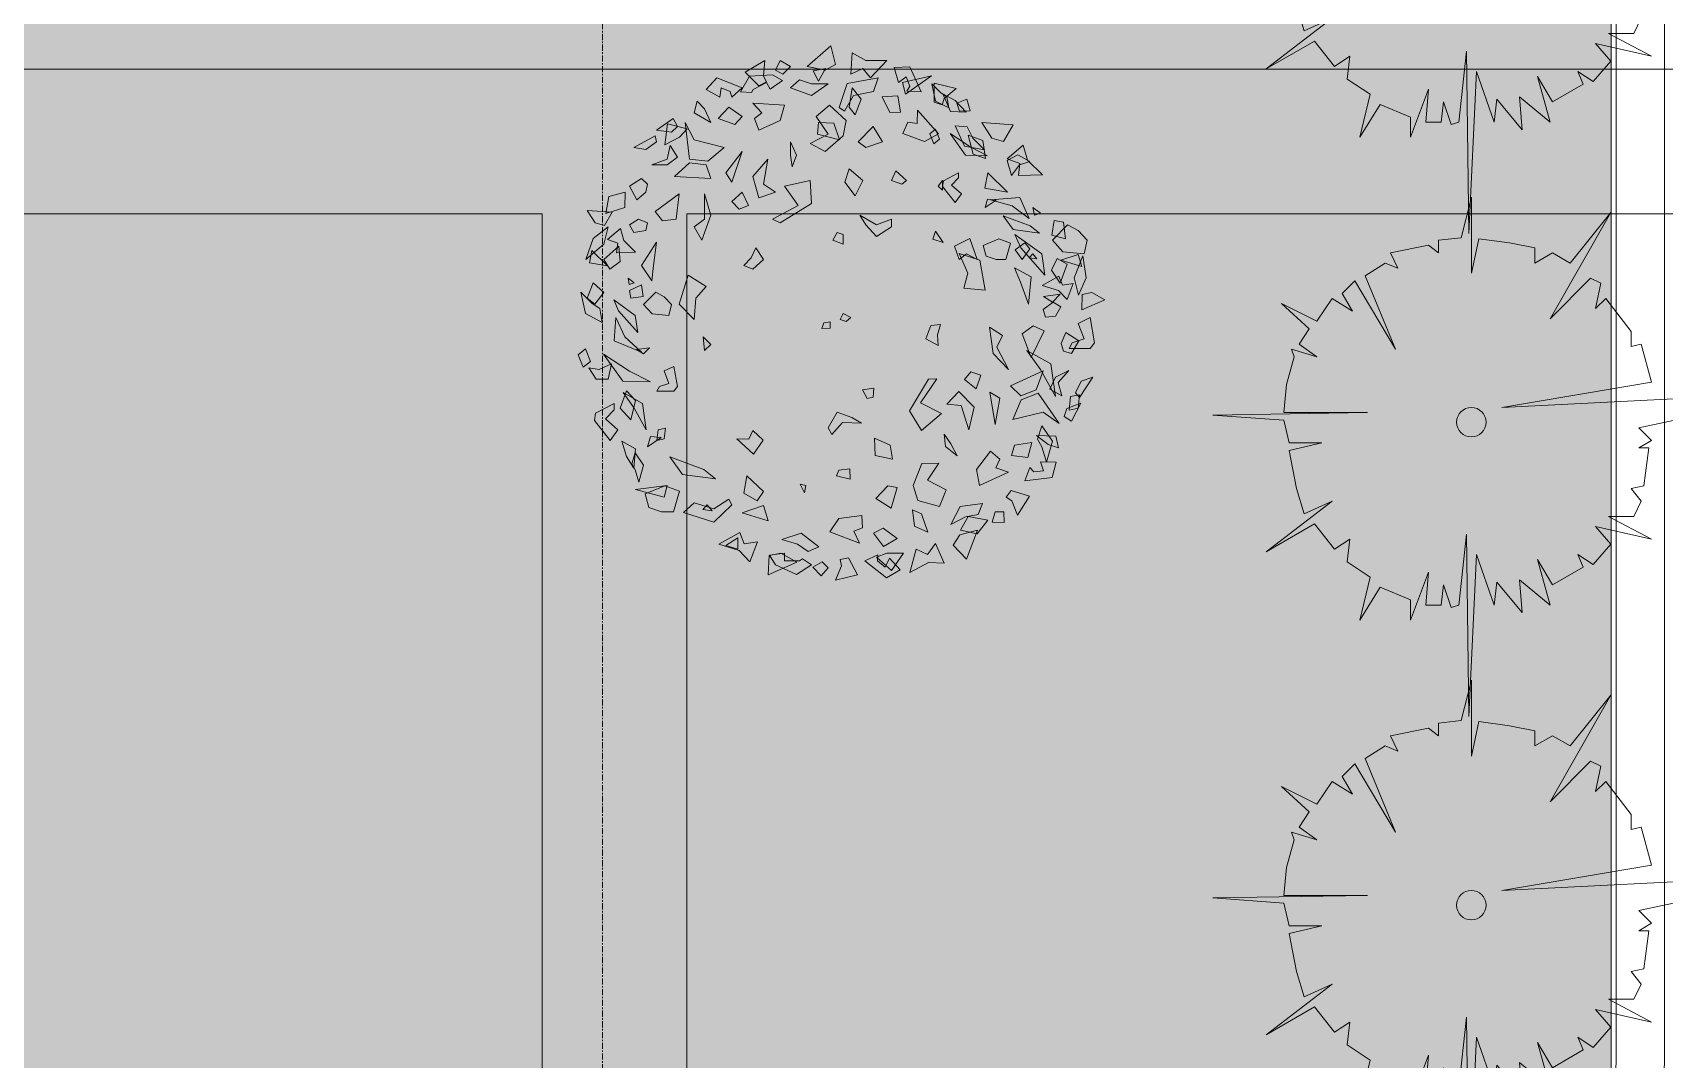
# Model space of a CAD drawing. Header units: millimetres. Extents: x 5359 to 218750, y -16347 to 109893.
# Drawn here: x 59772 to 63153, y 56286 to 58412 of the extents above; entities that cross this region are included whole.
import ezdxf

# ---------------------------------------------------------------- set-up
doc = ezdxf.new("R2010")
doc.units = ezdxf.units.MM
doc.linetypes.add('Grid Line', pattern=[22.225, 12.7, -3.175, 3.175, -3.175])
for name, color, linetype, lineweight in [('A-FLOR-PATT', 8, 'Continuous', 9), ('A-WALL', 113, 'Continuous', 9), ('G-IMPT', 8, 'Continuous', 9), ('L-PLNT', 71, 'Continuous', 9), ('M-EQPM', 50, 'Continuous', 9), ('S-GRID-1', 1, 'Grid Line', 9)]:
    doc.layers.add(name, color=color, linetype=linetype, lineweight=lineweight)

# ---------------------------------------------------------------- blocks, each defined once
blk = doc.blocks.new('CAY BACH TRINH - CAY BACH TRINH_dwg-2249800-TKCS_MB ĐỊNH VỊ CỔNG-HÀNG RÀO')
at = {"layer": 'G-IMPT', "flags": 128}
for points in [[(-357, 1653), (-250, 1541), (-201, 1603), (-123, 1566), (-133, 1703), (-220, 1653)], [(7, 1749), (-25, 1628), (43, 1591), (160, 1616)], [(-578, 1452), (-505, 1613), (-404, 1608), (-431, 1511), (-482, 1548), (-505, 1489), (-486, 1456)], [(121, 1587), (40, 1602), (86, 1521)], [(335, 1653), (267, 1616), (316, 1566), (365, 1591)], [(423, 1516), (443, 1553), (433, 1653), (560, 1578), (472, 1491)], [(-715, 1368), (-728, 1408), (-805, 1472), (-663, 1508), (-663, 1385)], [(-648, 1504), (-672, 1392), (-758, 1347), (-746, 1419), (-706, 1444)], [(-477, 1437), (-459, 1512), (-646, 1555)], [(-83, 1327), (-48, 1351), (-99, 1506), (-301, 1542), (-270, 1454), (-140, 1428)], [(23, 1503), (131, 1428), (267, 1478), (209, 1528), (131, 1503)], [(533, 1553), (590, 1452), (520, 1446), (509, 1467), (423, 1512), (399, 1468), (319, 1525), (383, 1562)], [(579, 1478), (745, 1541), (813, 1466), (725, 1416), (716, 1478), (657, 1453), (647, 1416)], [(-874, 1403), (-896, 1328), (-826, 1327), (-809, 1379)], [(-870, 1320), (-769, 1323), (-719, 1438), (-798, 1395)], [(-428, 1425), (-446, 1319), (-376, 1318), (-327, 1420)], [(-133, 1478), (-191, 1403), (-152, 1303), (-113, 1353)], [(511, 1378), (306, 1366), (335, 1266), (472, 1203), (501, 1278), (452, 1316)], [(871, 1391), (823, 1341), (784, 1253), (891, 1316)], [(-556, 1333), (-692, 1179), (-600, 1129), (-460, 1181), (-492, 1255), (-553, 1247)], [(14, 1366), (-94, 1266), (-74, 1166), (43, 1066), (140, 1116), (23, 1178), (101, 1291)], [(667, 1353), (579, 1291), (628, 1241), (735, 1278)], [(1027, 1278), (998, 1228), (1037, 1191), (1135, 1203)], [(-1174, 1238), (-1112, 1130), (-1037, 1152), (-972, 1252)], [(-766, 1181), (-866, 1042), (-1009, 1038), (-900, 1094)], [(-996, 1019), (-915, 1047), (-883, 1171), (-978, 1137)], [(-989, 1076), (-860, 1099), (-799, 1231), (-876, 1225), (-913, 1152)], [(-697, 1145), (-671, 1210), (-634, 1180), (-660, 1114)], [(-269, 1228), (-328, 1128), (-220, 1091), (-172, 1128)], [(-50, 1140), (92, 1178), (86, 1252), (-14, 1249)], [(696, 1091), (891, 1141), (949, 1253), (920, 1016), (803, 1003)], [(1064, 1244), (1080, 1108), (985, 1158), (937, 1212)], [(1144, 1166), (1135, 1128), (1203, 1078), (1281, 1091)], [(-1364, 914), (-1208, 910), (-1218, 988), (-1136, 1017), (-1240, 1107), (-1267, 1010)], [(267, 1128), (228, 1041), (257, 966), (267, 1041)], [(647, 866), (579, 1066), (686, 928)], [(1047, 1103), (998, 1028), (1066, 978), (1164, 978), (1066, 1016)], [(-1164, 910), (-1135, 1007), (-1204, 1044), (-1282, 1000), (-1216, 980)], [(-113, 953), (-201, 878), (-152, 778), (-84, 866)], [(413, 1016), (443, 853), (365, 803), (472, 766), (511, 903)], [(813, 978), (784, 891), (1018, 903), (920, 991)], [(-1010, 928), (-1137, 803), (-990, 828)], [(-840, 791), (-799, 735), (-718, 839), (-724, 876), (-821, 927), (-821, 894), (-775, 847)], [(-717, 878), (-717, 816), (-688, 841)], [(-415, 941), (-483, 878), (-454, 853), (-386, 878)], [(140, 878), (131, 728), (335, 603), (384, 628), (218, 716), (306, 841)], [(1261, 753), (1203, 803), (1193, 853), (1232, 891), (1310, 841)], [(-1279, 631), (-1217, 768), (-1027, 752), (-1169, 714)], [(-993, 702), (-1009, 756), (-1064, 751)], [(579, 803), (540, 716), (599, 691), (647, 741)], [(823, 791), (784, 653), (842, 491), (891, 578), (823, 628)], [(988, 791), (1008, 628), (1096, 616), (1144, 678)], [(1339, 702), (1463, 665), (1444, 774), (1337, 802)], [(-1302, 703), (-1351, 666), (-1312, 653)], [(-1109, 650), (-1174, 560), (-1345, 537), (-1285, 585)], [(-220, 591), (-289, 516), (-386, 578), (-386, 628), (-289, 591), (-181, 653)], [(1422, 673), (1471, 586), (1531, 604), (1583, 684)], [(-1595, 553), (-1527, 591), (-1429, 491), (-1497, 416), (-1634, 403), (-1653, 491)], [(-1424, 524), (-1440, 618), (-1501, 607), (-1513, 501)], [(-1380, 266), (-1361, 403), (-1185, 528), (-1224, 441)], [(-721, 477), (-654, 499), (-671, 550)], [(-74, 528), (-35, 541), (-6, 491), (-74, 466)], [(1310, 591), (1252, 628), (1193, 603), (1203, 553), (1281, 541)], [(1270, 413), (1394, 410), (1386, 473), (1452, 496), (1368, 568), (1347, 490)], [(1447, 578), (1476, 466), (1593, 366), (1544, 503)], [(-1283, 435), (-1251, 475), (-1188, 428), (-1232, 366)], [(-1065, 367), (-1127, 366), (-1158, 473), (-1082, 500), (-981, 458), (-1000, 389)], [(-942, 366), (-893, 503), (-795, 453), (-825, 366), (-873, 403)], [(491, 441), (443, 366), (511, 303), (569, 328), (521, 378)], [(1135, 478), (1232, 328), (1164, 228), (1154, 328)], [(1378, 453), (1369, 353), (1437, 303), (1476, 366)], [(1553, 425), (1451, 325), (1568, 345)], [(-1597, 135), (-1570, 248), (-1626, 391), (-1648, 247)], [(-1619, 320), (-1482, 361), (-1595, 398)], [(-1478, 213), (-1422, 297), (-1459, 373), (-1523, 336)], [(-1328, 370), (-1279, 378), (-1302, 402)], [(-855, 181), (-881, 279), (-825, 405), (-958, 362), (-994, 169)], [(-1363, 198), (-1471, 259), (-1494, 200), (-1562, 210), (-1523, 107), (-1467, 166)], [(-1274, 77), (-1290, 255), (-1183, 312), (-1221, 219)], [(813, 191), (881, 116), (891, -22), (988, 78), (930, 266)], [(1319, 245), (1280, 215), (1311, 205)], [(1476, 153), (1534, 78), (1583, 116), (1544, 216)], [(-1619, 40), (-1622, 139), (-1683, 152), (-1767, 105)], [(-1478, 141), (-1429, 91), (-1371, 128)], [(1085, 125), (1140, 155), (1218, 75), (1163, 15), (1054, 5), (1038, 75)], [(1310, 166), (1300, 116), (1222, 128), (1232, 203)], [(1624, 156), (1594, 16), (1487, -41), (1502, 50), (1551, 81)], [(-1482, 60), (-1448, -1), (-1384, -6), (-1369, 43), (-1433, 90)], [(-74, 16), (-123, -9), (-94, -34), (-55, -22)], [(1256, -105), (1272, 5), (1412, 105), (1381, 35)], [(-1595, -47), (-1673, -9), (-1702, -172), (-1673, -209), (-1536, -209), (-1556, -172), (-1634, -147)], [(-1291, -267), (-1232, -115), (-1304, -62), (-1376, -95)], [(-1145, -345), (-1046, -242), (-1021, -71), (-1105, -125), (-1069, -201)], [(-688, -191), (-610, -147), (-641, -60), (-704, -55), (-685, -122)], [(11, -79), (65, -80), (51, -44), (11, -37)], [(1398, -9), (1408, -159), (1232, -234), (1339, -134)], [(-1515, -106), (-1486, -178), (-1501, -227), (-1553, -242), (-1599, -161)], [(832, -134), (784, -184), (823, -222)], [(1179, -205), (1218, -245), (1264, -215)], [(1563, -293), (1595, -211), (1641, -250), (1609, -331)], [(-1449, -521), (-1419, -309), (-1263, -222), (-1351, -346)], [(1477, -247), (1352, -421), (1173, -426), (1309, -356)], [(1427, -309), (1447, -409), (1525, -409), (1573, -334), (1505, -346)], [(-1604, -526), (-1578, -497), (-1615, -421), (-1690, -396)], [(-1489, -516), (-1411, -473), (-1448, -396), (-1534, -351), (-1465, -430)], [(-1224, -515), (-1157, -451), (-1369, -353), (-1324, -476)], [(-935, -470), (-860, -411), (-900, -361), (-966, -383)], [(-582, -741), (-504, -613), (-626, -407), (-681, -406), (-575, -561), (-711, -631)], [(1085, -355), (1023, -325), (999, -455), (1023, -485), (1132, -485), (1116, -455), (1054, -435)], [(-1546, -521), (-1536, -609), (-1595, -596), (-1604, -509)], [(-1173, -669), (-1368, -622), (-1473, -694), (-1336, -498), (-1227, -542)], [(-1024, -493), (-1058, -702), (-1088, -530)], [(-888, -735), (-838, -578), (-745, -570), (-823, -487), (-921, -590)], [(-229, -532), (-269, -525), (-272, -467), (-200, -477)], [(1202, -735), (1225, -565), (1350, -495), (1280, -595)], [(1330, -484), (1271, -546), (1300, -671), (1369, -596)], [(-1553, -680), (-1504, -649), (-1521, -598), (-1613, -563)], [(-129, -656), (-34, -622), (23, -722), (0, -767), (-69, -688), (-193, -693)], [(1384, -736), (1435, -805), (1537, -675), (1529, -628), (1408, -565), (1408, -607), (1465, -665)], [(-1390, -946), (-1429, -809), (-1361, -709), (-1332, -796), (-1361, -846)], [(1124, -735), (1132, -805), (1085, -795), (1077, -725)], [(-1468, -852), (-1402, -831), (-1326, -772), (-1450, -777)], [(-1270, -915), (-1163, -901), (-1183, -834), (-1295, -817)], [(-811, -903), (-736, -844), (-727, -764), (-770, -826)], [(-393, -926), (-281, -901), (-277, -790), (-378, -835)], [(614, -795), (506, -893), (444, -803), (510, -740), (536, -796)], [(1193, -846), (1173, -780), (1104, -785)], [(1359, -809), (1271, -859), (1281, -984), (1330, -909)], [(-1251, -1066), (-1426, -1044), (-1452, -946), (-1351, -943), (-1371, -1002), (-1308, -1008), (-1282, -979)], [(-1144, -1010), (-957, -1095), (-936, -993), (-1027, -873), (-1088, -926), (-1063, -982)], [(1048, -911), (967, -1024), (753, -1052), (829, -993)], [(1249, -1075), (1218, -965), (1272, -885), (1295, -955), (1272, -995)], [(-698, -1231), (-557, -1193), (-527, -1096), (-584, -953), (-693, -951), (-619, -1061), (-741, -1124)], [(-120, -1056), (-31, -1033), (-45, -997), (-117, -988)], [(550, -1034), (443, -1134), (482, -1196), (569, -1146)], [(-1130, -1172), (-1165, -1196), (-1203, -1289), (-1280, -1164), (-1162, -1128)], [(-384, -1242), (-286, -1181), (-363, -1098), (-424, -1108)], [(176, -1143), (205, -1087), (168, -1096)], [(1103, -1266), (1025, -1267), (986, -1133), (1081, -1099), (1208, -1151), (1184, -1238)], [(1066, -1096), (1086, -1171), (1271, -1121)], [(-1117, -1335), (-1039, -1334), (-1059, -1267), (-1114, -1266)], [(-771, -1348), (-831, -1232), (-975, -1212), (-947, -1284), (-866, -1298)], [(-622, -1399), (-535, -1360), (-523, -1254), (-580, -1280)], [(411, -1324), (581, -1272), (441, -1226)], [(667, -1184), (647, -1221), (764, -1334), (959, -1271), (891, -1209), (764, -1246)], [(775, -1261), (835, -1251), (807, -1222)], [(-883, -1296), (-1010, -1321), (-942, -1409), (-834, -1384)], [(-336, -1491), (-270, -1405), (-332, -1372), (-423, -1439)], [(-180, -1469), (12, -1396), (-45, -1309), (-194, -1290), (-200, -1370), (-142, -1392)], [(-872, -1573), (-787, -1482), (-829, -1416), (-944, -1384)], [(-505, -1659), (-547, -1509), (-620, -1542), (-671, -1472), (-727, -1598), (-626, -1595)], [(323, -1445), (199, -1404), (83, -1492), (153, -1523), (221, -1476)], [(731, -1476), (595, -1400), (567, -1474), (481, -1461), (531, -1590), (600, -1516)], [(608, -1509), (686, -1484), (608, -1434)], [(-386, -1646), (-464, -1534), (-357, -1534), (-289, -1559)], [(-215, -1584), (-355, -1693), (-443, -1641), (-373, -1567), (-346, -1624), (-297, -1583), (-299, -1545)], [(-55, -1574), (-63, -1616), (-24, -1708), (-167, -1674), (-109, -1565)], [(228, -1671), (131, -1609), (189, -1571), (209, -1584), (306, -1584), (306, -1534), (404, -1546), (365, -1609)], [(411, -1674), (406, -1550), (330, -1534), (226, -1592)], [(69, -1680), (123, -1624), (62, -1590), (23, -1629)]]:
    blk.add_lwpolyline(points, close=True, dxfattribs=at)
blk = doc.blocks.new('CAY BACH TRINH - CAY BACH TRINH-2271498-TKCS_MB ĐỊNH VỊ CỔNG-HÀNG RÀO')
at = {"extrusion": (0, 0, -1), "xscale": 0.3200000000000001, "yscale": 0.3200000000000001, "zscale": -0.3200000000000001, "rotation": 180}
blk.add_blockref('CAY BACH TRINH - CAY BACH TRINH_dwg-2249800-TKCS_MB ĐỊNH VỊ CỔNG-HÀNG RÀO', (0, 0), dxfattribs=at)
blk = doc.blocks.new('CAY MAI VAN PHUC - CAY DUC SOC_dwg-2256080-TKCS_MB ĐỊNH VỊ CỔNG-HÀNG RÀO')
at = {"layer": 'G-IMPT', "flags": 128}
blk.add_lwpolyline([(32.8, 479.5), (12.9, 293.4), (6.2, 771.8), (-13.8, 346.6), (-60.3, 479.5), (-67, 419.7), (-133.5, 499.4), (-126.8, 413), (-206.6, 479.5), (-173.4, 359.9), (-213.3, 426.3), (-293.1, 379.8), (-279.8, 346.6), (-319.7, 373.2), (-366.2, 320), (-326.3, 273.5), (-472.6, 306.7), (-359.6, 246.9), (-426.1, 246.9), (-446, 207.1), (-419.4, 173.8), (-452.7, 167.2), (-466, 67.5), (-439.4, 67.5), (-472.6, 47.6), (-439.4, 14.4), (-878.3, -78.6), (-80.3, -38.8), (-472.6, -105.2), (-446, -204.9), (-419.4, -198.2), (-419.4, -238.1), (-352.9, -324.5), (-326.3, -297.9), (-339.6, -364.4), (-313, -377.6), (-206.6, -271.3), (-366.2, -550.4), (-259.8, -417.5), (-213.3, -444.1), (-166.7, -417.5), (-166.7, -457.4), (-100.2, -470.7), (-19.9, -481.4), (-0.5, -390.9), (-0.5, -590.3), (26.2, -484), (86, -477.3), (86, -444.1), (112.6, -464), (212.4, -444.1), (192.4, -404.2), (225.7, -417.5), (278.9, -384.3), (199.1, -191.6), (305.5, -371), (338.7, -337.8), (312.1, -291.3), (365.3, -324.5), (405.2, -264.7), (498.3, -311.2), (425.2, -244.8), (451.8, -204.9), (405.2, -171.7), (471.7, -191.6), (465.1, -171.7), (485, -98.6), (491.7, -25.5), (272.2, -25.5), (677.9, -18.8), (491.7, -5.6), (478.4, 54.2), (391.9, 54.2), (478.4, 74.2), (458.4, 173.8), (438.5, 240.3), (365.3, 207.1), (538.2, 340), (411.9, 266.9), (358.7, 333.3), (318.8, 306.7), (325.4, 366.5), (265.6, 406.4), (292.2, 519.4), (239, 433), (159.2, 466.2), (159.2, 519.4), (112.6, 393.1), (119.3, 479.5), (79.4, 479.5), (72.7, 426.3), (52.8, 486.1)], close=True, dxfattribs=at)
at = {"layer": 'G-IMPT'}
blk.add_circle((0, 0), 38.6, dxfattribs=at)
blk = doc.blocks.new('CAY MAI VAN PHUC - CAY BONG TRANG-2256081-TKCS_MB ĐỊNH VỊ CỔNG-HÀNG RÀO')
at = {"xscale": 0.7894736842105263, "yscale": 0.7894736842105263, "zscale": 0.7894736842105263}
blk.add_blockref('CAY MAI VAN PHUC - CAY DUC SOC_dwg-2256080-TKCS_MB ĐỊNH VỊ CỔNG-HÀNG RÀO', (0, 0), dxfattribs=at)
blk = doc.blocks.new('TKTC_NAP THAM BE NUOC NGAM_260130 - TKTC_XREF_260130_NAP THAM BE NUOC NGAM_dwg-4013458-TKCS_MB ĐỊNH VỊ CỔNG-HÀNG RÀO')
at = {"layer": 'G-IMPT'}
blk.add_line((-134909, 153914.7), (-149699, 153914.7), dxfattribs=at)
at = {"layer": 'G-IMPT', "flags": 128}
for points in [[(-149699, 153614.7), (-142334, 153614.7), (-142334, 149189.7), (-148499, 149189.7)], [(-149699, 153614.7), (-142334, 153614.7), (-142334, 149189.7)], [(-135209, 141315.1), (-135209, 153614.7), (-142034, 153614.7), (-142034, 148889.7), (-148499, 148889.7)]]:
    blk.add_lwpolyline(points, dxfattribs=at)
blk = doc.blocks.new('TKTC_NAP THAM BE NUOC NGAM_260130 - NẮP THĂM BỂ NƯỚC NGẦM-2336355-TKCS_MB ĐỊNH VỊ CỔNG-HÀNG RÀO')
blk.add_blockref('TKTC_NAP THAM BE NUOC NGAM_260130 - TKTC_XREF_260130_NAP THAM BE NUOC NGAM_dwg-4013458-TKCS_MB ĐỊNH VỊ CỔNG-HÀNG RÀO', (150009, -139814.7))

msp = doc.modelspace()

# ---------------------------------------------------------------- hatches: boundary and pattern name
at = {"layer": 'A-FLOR-PATT'}
h = msp.add_hatch(dxfattribs=at)
h.set_pattern_fill('FP_14', color=256, style=0, pattern_type=2)
h.set_pattern_definition([(0, (167.64, 11.2), (558.8, 558.8), [83.82, -16.764, 22.352, -16.764, -419.1]), (0, (167.64, 11.2), (558.8, 558.8), [-139.7, 83.82, -335.28]), (0, (139.7, 27.94), (558.8, 558.8), [55.88, -41.91, 83.82, -41.91, -335.28]), (0, (139.7, 27.94), (558.8, 558.8), [-223.52, 55.88, -279.4]), (0, (335.3, 251.46), (558.8, 558.8), [69.85, -27.94, 69.85, -391.16]), (0, (55.9, 363.2), (558.8, 558.8), [27.94, -55.88, 27.94, -447.04]), (90, (111.76, 363.2), (-558.8, 558.8), [50.292, -508.508]), (90, (279.4, 27.94), (-558.8, 558.8), [55.88, -502.92]), (90, (419.1, 251.46), (-558.8, 558.8), [55.88, -502.92]), (45, (352.04, 22.35), (0, 558.7996), [55.88, -734.383]), (135, (206.76, 22.35), (-558.7996, 0), [55.88, -734.383]), (63.435, (335.28, 25.15), (-0.0005, 558.8001), [55.88, -1193.635]), (75.964, (307.34, 27.94), (-0.00237, 558.80038), [55.88, -2248.111]), (75.964, (447.04, 251.46), (-0.00237, 558.80038), [44.704, -2259.287]), (75.964, (122.94, 363.22), (-0.00237, 558.80038), [39.116, -2264.875]), (104.036, (251.46, 27.94), (0.00237, 558.80038), [55.88, -2248.111]), (104.036, (391.16, 251.46), (0.00237, 558.80038), [44.704, -2259.287]), (104.036, (100.58, 363.22), (0.00237, 558.80038), [39.116, -2264.875]), (116.565, (223.52, 25.15), (0.0005, 558.8001), [55.88, -1193.634])])
h.paths.add_polyline_path([(58617.9, 53421.9), (60142.5, 53421.9), (60143.5, 55396.3), (60152.5, 55396.3), (60152.5, 55386.3), (62152.6, 55386.3), (62152.6, 55396.3), (62264.5, 55404), (62363.6, 55422.4), (62460.7, 55452.1), (62556.4, 55494.2), (62631.4, 55536.5), (62713.7, 55596.1), (62789, 55664.9), (62859.7, 55747.3), (62914.6, 55828.1), (62954.4, 55900.2), (62992.6, 55992.4), (63020.3, 56088.3), (63037, 56186.7), (63042.6, 56286.3), (63042.1, 61272.4), (63034.9, 61462.3), (63015.3, 61651.4), (62983.2, 61838.9), (62938.5, 62025), (62881.4, 62208.3), (62811.9, 62388), (62731.2, 62561.6), (62635.7, 62735.2), (62551.3, 62870.1), (62422.4, 63045.9), (62319, 63170.9), (62188.6, 63309.2), (62048.9, 63438.9), (61900.8, 63559.3), (61744.8, 63669.8), (61581.4, 63770.1), (61411, 63859.5), (61234, 63937.8), (61050.3, 64004.7), (60898.6, 64050.6), (60714.7, 64093.3), (60528.6, 64124), (60340.9, 64142.4), (60152.6, 64148.6), (60152.6, 64158.6), (54662.6, 64158.6), (54661.5, 61501.9), (53462.6, 61501.9), (53462.6, 61511.9), (53452.6, 61511.9), (53452.7, 60435.3), (53462.6, 60435.3), (53463.1, 56843.3), (54662.6, 56843.3), (54662.6, 53421.9), (54680.5, 53421.9)])

# ---------------------------------------------------------------- linework, layer by layer
at = {"layer": 'A-WALL'}
for p, q in [((63042.6, 56286.3), (63042.6, 61258.6)), ((63052.6, 56286.3), (63052.6, 61258.6)), ((63152.6, 61258.6), (63152.6, 56286.3))]:
    msp.add_line(p, q, dxfattribs=at)
for radius in [900, 1000, 890]:
    msp.add_arc((62152.6, 56286.3), radius, 270, 0, dxfattribs=at)
at = {"layer": 'S-GRID-1'}
msp.add_line((60952.6, 13102.5), (60952.6, 80482.7), dxfattribs=at)

# ---------------------------------------------------------------- block references
at = {"layer": 'L-PLNT', "rotation": 180}
for name, p in [('CAY MAI VAN PHUC - CAY BONG TRANG-2256081-TKCS_MB ĐỊNH VỊ CỔNG-HÀNG RÀO', (62752.6, 58605.6)), ('CAY BACH TRINH - CAY BACH TRINH-2271498-TKCS_MB ĐỊNH VỊ CỔNG-HÀNG RÀO', (61427.6, 57825.3)), ('CAY MAI VAN PHUC - CAY BONG TRANG-2256081-TKCS_MB ĐỊNH VỊ CỔNG-HÀNG RÀO', (62752.6, 57605.6)), ('CAY MAI VAN PHUC - CAY BONG TRANG-2256081-TKCS_MB ĐỊNH VỊ CỔNG-HÀNG RÀO', (62752.6, 56605.6))]:
    msp.add_blockref(name, p, dxfattribs=at)
at = {"layer": 'M-EQPM'}
msp.add_blockref('TKTC_NAP THAM BE NUOC NGAM_260130 - NẮP THĂM BỂ NƯỚC NGẦM-2336355-TKCS_MB ĐỊNH VỊ CỔNG-HÀNG RÀO', (53152.6, 44236.9), dxfattribs=at)

doc.saveas('drawing.dxf')
